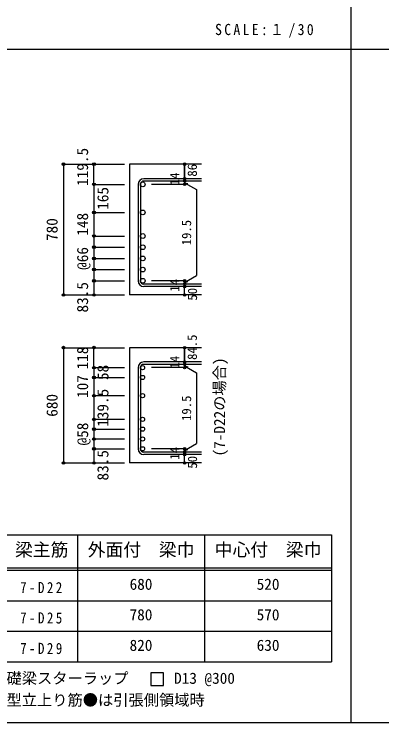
# Model space of a CAD drawing. Units: millimetres at full size, sheet at 1:30; some dimension numbers follow another scale. Extents: x -5973 to 5954, y -4195 to 4201.
# Drawn here: x -3112 to -942, y -4195 to -15 of the extents above; entities that cross this region are included whole.
import ezdxf
from ezdxf.enums import TextEntityAlignment as Align

# ---------------------------------------------------------------- set-up
doc = ezdxf.new("R2010")
doc.units = ezdxf.units.MM
doc.header["$LTSCALE"] = 30
doc.header["$PDMODE"] = 32
doc.header["$PDSIZE"] = 15
for name, color, linetype in [('0-1_躯体線', 2, 'Continuous'), ('0-5_基礎梁筋', 7, 'Continuous'), ('0-6_スタラップ筋', 7, 'Continuous'), ('0-7_文字', 4, 'Continuous'), ('0-D_寸法', 4, 'Continuous'), ('6-7_文字', 7, 'Continuous'), ('6-E_枠', 7, 'Continuous'), ('F-0_枠', 6, 'Continuous')]:
    doc.layers.add(name, color=color, linetype=linetype)
doc.styles.add('ＭＳ ゴシック', font='')
doc.styles.get('ＭＳ ゴシック').set_extended_font_data('MS Gothic')

msp = doc.modelspace()

# ---------------------------------------------------------------- linework, layer by layer
at = {"layer": '0-1_躯体線'}
for p, q in [((-2005.8, -899.89), (-2430.8, -899.89)), ((-2430.8, -899.89), (-2430.8, -1671.39)), ((-2005.8, -1671.39), (-2430.8, -1671.39)), ((-2005.8, -1982.48), (-2430.8, -1982.48)), ((-2430.8, -1982.48), (-2430.8, -2662.48)), ((-2005.8, -2662.48), (-2430.8, -2662.48))]:
    msp.add_line(p, q, dxfattribs=at)
at = {"layer": '0-5_基礎梁筋', "color": 3}
for centre, radius in [((-2352.8, -1019.09), 14), ((-2352.8, -1184.39), 14), ((-2352.8, -1323.89), 14), ((-2352.8, -1389.89), 14), ((-2352.8, -1455.89), 14), ((-2352.8, -1521.89), 14), ((-2352.8, -1587.89), 14), ((-2354.3, -2100.18), 12.5), ((-2354.3, -2158.18), 12.5), ((-2354.3, -2265.48), 12.5), ((-2354.3, -2404.98), 12.5), ((-2354.3, -2462.98), 12.5), ((-2354.3, -2520.98), 12.5), ((-2354.3, -2578.98), 12.5)]:
    msp.add_circle(centre, radius, dxfattribs=at)
at = {"layer": '0-5_基礎梁筋'}
for p in [(-2820.8, -899.89), (-2820.8, -1671.39), (-2820.8, -1982.48), (-2820.8, -2662.48)]:
    msp.add_point(p, dxfattribs=at)
at = {"layer": '0-6_スタラップ筋'}
for p, q in [((-2005.8, -985.59), (-2347.3, -985.59)), ((-2005.8, -999.59), (-2347.3, -999.59)), ((-2380.8, -1019.09), (-2380.8, -1587.89)), ((-2366.8, -1019.09), (-2366.8, -1587.89)), ((-2005.8, -1607.39), (-2347.3, -1607.39)), ((-2005.8, -1621.39), (-2347.3, -1621.39)), ((-2005.8, -2066.68), (-2347.3, -2066.68)), ((-2005.8, -2080.68), (-2347.3, -2080.68)), ((-2380.8, -2100.18), (-2380.8, -2578.98)), ((-2366.8, -2100.18), (-2366.8, -2578.98)), ((-2005.8, -2598.48), (-2347.3, -2598.48)), ((-2005.8, -2612.48), (-2347.3, -2612.48))]:
    msp.add_line(p, q, dxfattribs=at)
for centre, radius, start, end in [((-2347.3, -1019.09), 33.5, 90, 180), ((-2347.3, -1019.09), 19.5, 90, 180), ((-2347.3, -1587.89), 33.5, 180, 270), ((-2347.3, -1587.89), 19.5, 180, 270), ((-2347.3, -2100.18), 33.5, 90, 180), ((-2347.3, -2100.18), 19.5, 90, 180), ((-2347.3, -2578.98), 33.5, 180, 270), ((-2347.3, -2578.98), 19.5, 180, 270)]:
    msp.add_arc(centre, radius, start, end, dxfattribs=at)
at = {"layer": '0-D_寸法'}
for p, q in [((-2820.8, -899.89), (-2640.8, -899.89)), ((-2820.8, -899.89), (-2640.8, -899.89)), ((-2820.8, -899.89), (-2820.8, -1671.39)), ((-2640.8, -1019.09), (-2640.8, -899.89)), ((-2640.8, -899.89), (-2460.8, -899.89)), ((-2640.8, -899.89), (-2460.8, -899.89)), ((-2105.8, -999.59), (-2105.8, -985.59)), ((-2105.8, -999.59), (-2105.8, -1019.09)), ((-2640.8, -1019.09), (-2460.8, -1019.09)), ((-2105.8, -1019.09), (-2301.89, -1019.09)), ((-2105.8, -1009.34), (-2086.48, -1014.52)), ((-2105.8, -1009.34), (-2035.74, -1049.79)), ((-2035.74, -1049.79), (-2035.74, -1557.2)), ((-2640.8, -1184.39), (-2460.8, -1184.39)), ((-2640.8, -1184.39), (-2460.8, -1184.39)), ((-2640.8, -1323.89), (-2460.8, -1323.89)), ((-2640.8, -1323.89), (-2460.8, -1323.89)), ((-2640.8, -1389.89), (-2460.8, -1389.89)), ((-2640.8, -1455.89), (-2460.8, -1455.89)), ((-2640.8, -1521.89), (-2460.8, -1521.89)), ((-2640.8, -1587.89), (-2460.8, -1587.89)), ((-2105.8, -1587.89), (-2301.89, -1587.89)), ((-2105.8, -1597.64), (-2035.74, -1557.2)), ((-2105.8, -1607.39), (-2105.8, -1587.89)), ((-2105.8, -1597.64), (-2086.48, -1592.47)), ((-2105.8, -1621.39), (-2105.8, -1607.39)), ((-2105.8, -1671.39), (-2105.8, -1621.39)), ((-2820.8, -1671.39), (-2640.8, -1671.39)), ((-2640.8, -1671.39), (-2460.8, -1671.39)), ((-2820.8, -1982.48), (-2640.8, -1982.48)), ((-2820.8, -1982.48), (-2640.8, -1982.48)), ((-2820.8, -1982.48), (-2820.8, -2662.48)), ((-2640.8, -1982.48), (-2460.8, -1982.48)), ((-2640.8, -1982.48), (-2460.8, -1982.48)), ((-2640.8, -2100.18), (-2640.8, -1982.48)), ((-2105.8, -2080.68), (-2105.8, -2066.68)), ((-2105.8, -2080.68), (-2105.8, -2100.18)), ((-2640.8, -2100.18), (-2460.8, -2100.18)), ((-2640.8, -2100.18), (-2640.8, -2266.98)), ((-2105.8, -2100.18), (-2301.89, -2100.18)), ((-2105.8, -2090.43), (-2086.48, -2095.6)), ((-2105.8, -2090.43), (-2035.74, -2130.88)), ((-2035.74, -2130.88), (-2035.74, -2548.28)), ((-2640.8, -2158.18), (-2460.8, -2158.18)), ((-2640.8, -2265.48), (-2460.8, -2265.48)), ((-2640.8, -2265.48), (-2460.8, -2265.48)), ((-2640.8, -2266.98), (-2640.8, -2396.98)), ((-2640.8, -2404.98), (-2460.8, -2404.98)), ((-2640.8, -2462.98), (-2460.8, -2462.98)), ((-2640.8, -2520.98), (-2460.8, -2520.98)), ((-2105.8, -2588.73), (-2035.74, -2548.28)), ((-2640.8, -2578.98), (-2460.8, -2578.98)), ((-2105.8, -2578.98), (-2301.89, -2578.98)), ((-2105.8, -2598.48), (-2105.8, -2578.98)), ((-2105.8, -2588.73), (-2086.48, -2583.55)), ((-2105.8, -2612.48), (-2105.8, -2598.48)), ((-2105.8, -2662.48), (-2105.8, -2612.48)), ((-2820.8, -2662.48), (-2640.8, -2662.48)), ((-2640.8, -2662.48), (-2460.8, -2662.48))]:
    msp.add_line(p, q, dxfattribs=at)
for points in [[(-2105.8, -899.89), (-2105.8, -985.59), (-2105.8, -899.89)], [(-2640.8, -1019.09), (-2640.8, -1184.39), (-2640.8, -1323.89)], [(-2640.8, -1323.89), (-2640.8, -1587.89), (-2640.8, -1671.39)], [(-2105.8, -1982.48), (-2105.8, -2066.68), (-2105.8, -1982.48)], [(-2640.8, -2396.98), (-2640.8, -2578.98), (-2640.8, -2662.48)]]:
    msp.add_lwpolyline(points, dxfattribs=at)
for centre, radius in [((-2820.8, -899.89), 8), ((-2820.8, -899.89), 7.2), ((-2820.8, -899.89), 6.4), ((-2820.8, -899.89), 5.6), ((-2820.8, -899.89), 4.8), ((-2820.8, -899.89), 4), ((-2820.8, -899.89), 3.2), ((-2820.8, -899.89), 2.4), ((-2820.8, -899.89), 1.6), ((-2820.8, -899.89), 0.8), ((-2640.8, -899.89), 8), ((-2640.8, -899.89), 7.2), ((-2640.8, -899.89), 6.4), ((-2640.8, -899.89), 5.6), ((-2640.8, -899.89), 4.8), ((-2640.8, -899.89), 4), ((-2640.8, -899.89), 3.2), ((-2640.8, -899.89), 2.4), ((-2640.8, -899.89), 1.6), ((-2640.8, -899.89), 0.8), ((-2105.8, -899.89), 4), ((-2105.8, -899.89), 3.6), ((-2105.8, -899.89), 3.2), ((-2105.8, -899.89), 2.8), ((-2105.8, -899.89), 2.4), ((-2105.8, -899.89), 2), ((-2105.8, -899.89), 1.6), ((-2105.8, -899.89), 1.2), ((-2105.8, -899.89), 0.8), ((-2105.8, -899.89), 0.4), ((-2105.8, -985.59), 4), ((-2105.8, -999.59), 4), ((-2105.8, -985.59), 3.6), ((-2105.8, -999.59), 3.6), ((-2105.8, -985.59), 3.2), ((-2105.8, -999.59), 3.2), ((-2105.8, -985.59), 2.8), ((-2105.8, -999.59), 2.8), ((-2105.8, -985.59), 2.4), ((-2105.8, -999.59), 2.4), ((-2105.8, -985.59), 2), ((-2105.8, -999.59), 2), ((-2105.8, -985.59), 1.6), ((-2105.8, -999.59), 1.6), ((-2105.8, -985.59), 1.2), ((-2105.8, -999.59), 1.2), ((-2105.8, -985.59), 0.8), ((-2105.8, -999.59), 0.8), ((-2105.8, -985.59), 0.4), ((-2105.8, -999.59), 0.4), ((-2640.8, -1019.09), 8), ((-2640.8, -1019.09), 7.2), ((-2640.8, -1019.09), 6.4), ((-2640.8, -1019.09), 5.6), ((-2640.8, -1019.09), 4.8), ((-2640.8, -1019.09), 4), ((-2640.8, -1019.09), 3.2), ((-2640.8, -1019.09), 2.4), ((-2640.8, -1019.09), 1.6), ((-2640.8, -1019.09), 0.8), ((-2105.8, -1019.09), 4), ((-2105.8, -1019.09), 3.6), ((-2105.8, -1019.09), 3.2), ((-2105.8, -1019.09), 2.8), ((-2105.8, -1019.09), 2.4), ((-2105.8, -1019.09), 2), ((-2105.8, -1019.09), 1.6), ((-2105.8, -1019.09), 1.2), ((-2105.8, -1019.09), 0.8), ((-2105.8, -1019.09), 0.4), ((-2640.8, -1184.39), 8), ((-2640.8, -1184.39), 7.2), ((-2640.8, -1184.39), 6.4), ((-2640.8, -1184.39), 5.6), ((-2640.8, -1184.39), 4.8), ((-2640.8, -1184.39), 4), ((-2640.8, -1184.39), 3.2), ((-2640.8, -1184.39), 2.4), ((-2640.8, -1184.39), 1.6), ((-2640.8, -1184.39), 0.8), ((-2640.8, -1323.89), 8), ((-2640.8, -1323.89), 7.2), ((-2640.8, -1323.89), 6.4), ((-2640.8, -1323.89), 5.6), ((-2640.8, -1323.89), 4.8), ((-2640.8, -1323.89), 4), ((-2640.8, -1323.89), 3.2), ((-2640.8, -1323.89), 2.4), ((-2640.8, -1323.89), 1.6), ((-2640.8, -1323.89), 0.8), ((-2640.8, -1389.89), 8), ((-2640.8, -1389.89), 7.2), ((-2640.8, -1389.89), 6.4), ((-2640.8, -1389.89), 5.6), ((-2640.8, -1389.89), 4.8), ((-2640.8, -1389.89), 4), ((-2640.8, -1389.89), 3.2), ((-2640.8, -1389.89), 2.4), ((-2640.8, -1389.89), 1.6), ((-2640.8, -1389.89), 0.8), ((-2640.8, -1455.89), 8), ((-2640.8, -1455.89), 7.2), ((-2640.8, -1455.89), 6.4), ((-2640.8, -1455.89), 5.6), ((-2640.8, -1455.89), 4.8), ((-2640.8, -1455.89), 4), ((-2640.8, -1455.89), 3.2), ((-2640.8, -1455.89), 2.4), ((-2640.8, -1455.89), 1.6), ((-2640.8, -1455.89), 0.8), ((-2640.8, -1521.89), 8), ((-2640.8, -1521.89), 7.2), ((-2640.8, -1521.89), 6.4), ((-2640.8, -1521.89), 5.6), ((-2640.8, -1521.89), 4.8), ((-2640.8, -1521.89), 4), ((-2640.8, -1521.89), 3.2), ((-2640.8, -1521.89), 2.4), ((-2640.8, -1521.89), 1.6), ((-2640.8, -1521.89), 0.8), ((-2640.8, -1587.89), 8), ((-2640.8, -1587.89), 7.2), ((-2640.8, -1587.89), 6.4), ((-2640.8, -1587.89), 5.6), ((-2640.8, -1587.89), 4.8), ((-2640.8, -1587.89), 4), ((-2640.8, -1587.89), 3.2), ((-2640.8, -1587.89), 2.4), ((-2640.8, -1587.89), 1.6), ((-2640.8, -1587.89), 0.8), ((-2105.8, -1587.89), 4), ((-2105.8, -1587.89), 3.6), ((-2105.8, -1587.89), 3.2), ((-2105.8, -1587.89), 2.8), ((-2105.8, -1587.89), 2.4), ((-2105.8, -1587.89), 2), ((-2105.8, -1587.89), 1.6), ((-2105.8, -1587.89), 1.2), ((-2105.8, -1587.89), 0.8), ((-2105.8, -1587.89), 0.4), ((-2105.8, -1607.39), 4), ((-2105.8, -1621.39), 4), ((-2105.8, -1607.39), 3.6), ((-2105.8, -1621.39), 3.6), ((-2105.8, -1607.39), 3.2), ((-2105.8, -1621.39), 3.2), ((-2105.8, -1607.39), 2.8), ((-2105.8, -1621.39), 2.8), ((-2105.8, -1607.39), 2.4), ((-2105.8, -1621.39), 2.4), ((-2105.8, -1607.39), 2), ((-2105.8, -1621.39), 2), ((-2105.8, -1607.39), 1.6), ((-2105.8, -1621.39), 1.6), ((-2105.8, -1607.39), 1.2), ((-2105.8, -1621.39), 1.2), ((-2105.8, -1607.39), 0.8), ((-2105.8, -1621.39), 0.8), ((-2105.8, -1607.39), 0.4), ((-2105.8, -1621.39), 0.4), ((-2820.8, -1671.39), 7.2), ((-2820.8, -1671.39), 6.4), ((-2820.8, -1671.39), 5.6), ((-2820.8, -1671.39), 4.8), ((-2820.8, -1671.39), 4), ((-2820.8, -1671.39), 3.2), ((-2820.8, -1671.39), 2.4), ((-2820.8, -1671.39), 1.6), ((-2820.8, -1671.39), 0.8), ((-2640.8, -1671.39), 7.2), ((-2640.8, -1671.39), 6.4), ((-2640.8, -1671.39), 5.6), ((-2640.8, -1671.39), 4.8), ((-2640.8, -1671.39), 4), ((-2640.8, -1671.39), 3.2), ((-2640.8, -1671.39), 2.4), ((-2640.8, -1671.39), 1.6), ((-2640.8, -1671.39), 0.8), ((-2105.8, -1671.39), 4), ((-2105.8, -1671.39), 3.6), ((-2105.8, -1671.39), 3.2), ((-2105.8, -1671.39), 2.8), ((-2105.8, -1671.39), 2.4), ((-2105.8, -1671.39), 2), ((-2105.8, -1671.39), 1.6), ((-2105.8, -1671.39), 1.2), ((-2105.8, -1671.39), 0.8), ((-2105.8, -1671.39), 0.4), ((-2820.8, -1982.48), 8), ((-2820.8, -1982.48), 7.2), ((-2820.8, -1982.48), 6.4), ((-2820.8, -1982.48), 5.6), ((-2820.8, -1982.48), 4.8), ((-2820.8, -1982.48), 4), ((-2820.8, -1982.48), 3.2), ((-2820.8, -1982.48), 2.4), ((-2820.8, -1982.48), 1.6), ((-2820.8, -1982.48), 0.8), ((-2640.8, -1982.48), 8), ((-2640.8, -1982.48), 7.2), ((-2640.8, -1982.48), 6.4), ((-2640.8, -1982.48), 5.6), ((-2640.8, -1982.48), 4.8), ((-2640.8, -1982.48), 4), ((-2640.8, -1982.48), 3.2), ((-2640.8, -1982.48), 2.4), ((-2640.8, -1982.48), 1.6), ((-2640.8, -1982.48), 0.8), ((-2105.8, -1982.48), 4), ((-2105.8, -1982.48), 3.6), ((-2105.8, -1982.48), 3.2), ((-2105.8, -1982.48), 2.8), ((-2105.8, -1982.48), 2.4), ((-2105.8, -1982.48), 2), ((-2105.8, -1982.48), 1.6), ((-2105.8, -1982.48), 1.2), ((-2105.8, -1982.48), 0.8), ((-2105.8, -1982.48), 0.4), ((-2105.8, -2066.68), 4), ((-2105.8, -2080.68), 4), ((-2105.8, -2066.68), 3.6), ((-2105.8, -2080.68), 3.6), ((-2105.8, -2066.68), 3.2), ((-2105.8, -2080.68), 3.2), ((-2105.8, -2066.68), 2.8), ((-2105.8, -2080.68), 2.8), ((-2105.8, -2066.68), 2.4), ((-2105.8, -2080.68), 2.4), ((-2105.8, -2066.68), 2), ((-2105.8, -2080.68), 2), ((-2105.8, -2066.68), 1.6), ((-2105.8, -2080.68), 1.6), ((-2105.8, -2066.68), 1.2), ((-2105.8, -2080.68), 1.2), ((-2105.8, -2066.68), 0.8), ((-2105.8, -2080.68), 0.8), ((-2105.8, -2066.68), 0.4), ((-2105.8, -2080.68), 0.4), ((-2640.8, -2100.18), 8), ((-2640.8, -2100.18), 7.2), ((-2640.8, -2100.18), 6.4), ((-2640.8, -2100.18), 5.6), ((-2640.8, -2100.18), 4.8), ((-2640.8, -2100.18), 4), ((-2640.8, -2100.18), 3.2), ((-2640.8, -2100.18), 2.4), ((-2640.8, -2100.18), 1.6), ((-2640.8, -2100.18), 0.8), ((-2105.8, -2100.18), 4), ((-2105.8, -2100.18), 3.6), ((-2105.8, -2100.18), 3.2), ((-2105.8, -2100.18), 2.8), ((-2105.8, -2100.18), 2.4), ((-2105.8, -2100.18), 2), ((-2105.8, -2100.18), 1.6), ((-2105.8, -2100.18), 1.2), ((-2105.8, -2100.18), 0.8), ((-2105.8, -2100.18), 0.4), ((-2640.8, -2158.18), 8), ((-2640.8, -2158.18), 7.2), ((-2640.8, -2158.18), 6.4), ((-2640.8, -2158.18), 5.6), ((-2640.8, -2158.18), 4.8), ((-2640.8, -2158.18), 4), ((-2640.8, -2158.18), 3.2), ((-2640.8, -2158.18), 2.4), ((-2640.8, -2158.18), 1.6), ((-2640.8, -2158.18), 0.8), ((-2640.8, -2265.48), 8), ((-2640.8, -2265.48), 7.2), ((-2640.8, -2265.48), 6.4), ((-2640.8, -2265.48), 5.6), ((-2640.8, -2265.48), 4.8), ((-2640.8, -2265.48), 4), ((-2640.8, -2265.48), 3.2), ((-2640.8, -2265.48), 2.4), ((-2640.8, -2265.48), 1.6), ((-2640.8, -2265.48), 0.8), ((-2640.8, -2404.98), 8), ((-2640.8, -2404.98), 7.2), ((-2640.8, -2404.98), 6.4), ((-2640.8, -2404.98), 5.6), ((-2640.8, -2404.98), 4.8), ((-2640.8, -2404.98), 4), ((-2640.8, -2404.98), 3.2), ((-2640.8, -2404.98), 2.4), ((-2640.8, -2404.98), 1.6), ((-2640.8, -2404.98), 0.8), ((-2640.8, -2462.98), 8), ((-2640.8, -2462.98), 7.2), ((-2640.8, -2462.98), 6.4), ((-2640.8, -2462.98), 5.6), ((-2640.8, -2462.98), 4.8), ((-2640.8, -2462.98), 4), ((-2640.8, -2462.98), 3.2), ((-2640.8, -2462.98), 2.4), ((-2640.8, -2462.98), 1.6), ((-2640.8, -2462.98), 0.8), ((-2640.8, -2520.98), 8), ((-2640.8, -2520.98), 7.2), ((-2640.8, -2520.98), 6.4), ((-2640.8, -2520.98), 5.6), ((-2640.8, -2520.98), 4.8), ((-2640.8, -2520.98), 4), ((-2640.8, -2520.98), 3.2), ((-2640.8, -2520.98), 2.4), ((-2640.8, -2520.98), 1.6), ((-2640.8, -2520.98), 0.8), ((-2640.8, -2578.98), 8), ((-2640.8, -2578.98), 7.2), ((-2640.8, -2578.98), 6.4), ((-2640.8, -2578.98), 5.6), ((-2640.8, -2578.98), 4.8), ((-2640.8, -2578.98), 4), ((-2640.8, -2578.98), 3.2), ((-2640.8, -2578.98), 2.4), ((-2640.8, -2578.98), 1.6), ((-2640.8, -2578.98), 0.8), ((-2105.8, -2578.98), 4), ((-2105.8, -2578.98), 3.6), ((-2105.8, -2578.98), 3.2), ((-2105.8, -2578.98), 2.8), ((-2105.8, -2578.98), 2.4), ((-2105.8, -2578.98), 2), ((-2105.8, -2578.98), 1.6), ((-2105.8, -2578.98), 1.2), ((-2105.8, -2578.98), 0.8), ((-2105.8, -2578.98), 0.4), ((-2105.8, -2598.48), 4), ((-2105.8, -2612.48), 4), ((-2105.8, -2598.48), 3.6), ((-2105.8, -2612.48), 3.6), ((-2105.8, -2598.48), 3.2), ((-2105.8, -2612.48), 3.2), ((-2105.8, -2598.48), 2.8), ((-2105.8, -2612.48), 2.8), ((-2105.8, -2598.48), 2.4), ((-2105.8, -2612.48), 2.4), ((-2105.8, -2598.48), 2), ((-2105.8, -2612.48), 2), ((-2105.8, -2598.48), 1.6), ((-2105.8, -2612.48), 1.6), ((-2105.8, -2598.48), 1.2), ((-2105.8, -2612.48), 1.2), ((-2105.8, -2598.48), 0.8), ((-2105.8, -2612.48), 0.8), ((-2105.8, -2598.48), 0.4), ((-2105.8, -2612.48), 0.4), ((-2820.8, -2662.48), 7.2), ((-2820.8, -2662.48), 6.4), ((-2820.8, -2662.48), 5.6), ((-2820.8, -2662.48), 4.8), ((-2820.8, -2662.48), 4), ((-2820.8, -2662.48), 3.2), ((-2820.8, -2662.48), 2.4), ((-2820.8, -2662.48), 1.6), ((-2820.8, -2662.48), 0.8), ((-2640.8, -2662.48), 7.2), ((-2640.8, -2662.48), 6.4), ((-2640.8, -2662.48), 5.6), ((-2640.8, -2662.48), 4.8), ((-2640.8, -2662.48), 4), ((-2640.8, -2662.48), 3.2), ((-2640.8, -2662.48), 2.4), ((-2640.8, -2662.48), 1.6), ((-2640.8, -2662.48), 0.8), ((-2105.8, -2662.48), 4), ((-2105.8, -2662.48), 3.6), ((-2105.8, -2662.48), 3.2), ((-2105.8, -2662.48), 2.8), ((-2105.8, -2662.48), 2.4), ((-2105.8, -2662.48), 2), ((-2105.8, -2662.48), 1.6), ((-2105.8, -2662.48), 1.2), ((-2105.8, -2662.48), 0.8), ((-2105.8, -2662.48), 0.4)]:
    msp.add_circle(centre, radius, dxfattribs=at)
at = {"layer": '0-D_寸法', "color": 7}
for p in [(-2820.8, -899.89), (-2640.8, -899.89), (-2105.8, -899.89), (-2105.8, -985.59), (-2105.8, -999.59), (-2640.8, -1019.09), (-2640.8, -1019.09), (-2105.8, -1019.09), (-2640.8, -1184.39), (-2640.8, -1184.39), (-2640.8, -1323.89), (-2640.8, -1323.89), (-2640.8, -1389.89), (-2640.8, -1389.89), (-2640.8, -1389.89), (-2640.8, -1455.89), (-2640.8, -1455.89), (-2640.8, -1455.89), (-2640.8, -1521.89), (-2640.8, -1521.89), (-2640.8, -1521.89), (-2640.8, -1587.89), (-2640.8, -1587.89), (-2640.8, -1587.89), (-2105.8, -1587.89), (-2105.8, -1587.89), (-2105.8, -1607.39), (-2105.8, -1621.39), (-2820.8, -1671.39), (-2640.8, -1671.39), (-2105.8, -1671.39), (-2820.8, -1982.48), (-2640.8, -1982.48), (-2105.8, -1982.48), (-2105.8, -2066.68), (-2105.8, -2080.68), (-2640.8, -2100.18), (-2640.8, -2100.18), (-2105.8, -2100.18), (-2640.8, -2158.18), (-2640.8, -2158.18), (-2640.8, -2265.48), (-2640.8, -2265.48), (-2640.8, -2404.98), (-2640.8, -2404.98), (-2640.8, -2404.98), (-2640.8, -2462.98), (-2640.8, -2462.98), (-2640.8, -2462.98), (-2640.8, -2520.98), (-2640.8, -2520.98), (-2640.8, -2520.98), (-2640.8, -2578.98), (-2640.8, -2578.98), (-2640.8, -2578.98), (-2105.8, -2578.98), (-2105.8, -2578.98), (-2105.8, -2598.48), (-2105.8, -2612.48), (-2820.8, -2662.48), (-2640.8, -2662.48), (-2105.8, -2662.48)]:
    msp.add_point(p, dxfattribs=at)
at = {"layer": '6-7_文字'}
msp.add_lwpolyline([(-2305.23, -3975.34), (-2230.23, -3975.34), (-2230.23, -3900.34), (-2305.23, -3900.34)], close=True, dxfattribs=at)
at = {"layer": '6-E_枠', "color": 3}
for p, q in [((-3400.52, -3085.43), (-1238, -3085.43)), ((-1238, -3085.43), (-1238, -3835.43)), ((-3400.52, -3835.43), (-1238, -3835.43))]:
    msp.add_line(p, q, dxfattribs=at)
at = {"layer": '6-E_枠'}
for p, q in [((-2738, -3085.43), (-2738, -3835.43)), ((-1988, -3085.43), (-1988, -3835.43)), ((-3400.52, -3280.43), (-1238, -3280.43)), ((-3400.52, -3295.43), (-1238, -3295.43)), ((-3400.52, -3475.43), (-1238, -3475.43)), ((-3400.52, -3655.43), (-1238, -3655.43))]:
    msp.add_line(p, q, dxfattribs=at)
at = {"layer": 'F-0_枠', "color": 2}
for p, q in [((-1124.64, 4201.15), (-1124.64, -4195.24)), ((-5972.88, -222.05), (3723.6, -222.05))]:
    msp.add_line(p, q, dxfattribs=at)
at = {"layer": 'F-0_枠'}
msp.add_line((5954.1, -4195.24), (-5972.88, -4195.24), dxfattribs=at)

# ---------------------------------------------------------------- texts
at = {"layer": '0-7_文字', "color": 7, "style": 'ＭＳ ゴシック'}
msp.add_text('(7-D22の場合)', height=65.98, rotation=90, dxfattribs=at).set_placement((-1847.27, -2624.16), align=Align.BOTTOM_LEFT)
at = {"layer": '0-D_寸法', "style": 'ＭＳ ゴシック'}
for s, height, p in [('119.5', 65.98, (-2655.8, -1028.24)), ('86', 54.99, (-2016.9, -973.49)), ('14', 54.99, (-2121.03, -1024.26)), ('165', 65.98, (-2535.8, -1169.24)), ('148', 65.98, (-2655.8, -1321.64)), ('780', 65.98, (-2835.8, -1353.14)), ('19.5', 54.99, (-2050.74, -1378.49)), ('@66', 65.98, (-2655.8, -1523.39)), ('14', 54.99, (-2121.06, -1652.07)), ('83.5', 65.98, (-2655.8, -1774.89)), ('50', 54.99, (-2015.8, -1704.89)), ('84.5', 54.99, (-2016.9, -2054.57)), ('118', 65.98, (-2655.8, -2110.83)), ('14', 54.99, (-2121.03, -2105.34)), ('58', 65.98, (-2535.23, -2173.45)), ('107', 65.98, (-2655.36, -2278.7)), ('139.5', 65.98, (-2535.8, -2449.23)), ('680', 65.98, (-2835.8, -2389.98)), ('19.5', 54.99, (-2050.74, -2414.58)), ('@58', 65.98, (-2655.36, -2559.09)), ('14', 54.99, (-2121.06, -2643.15)), ('83.5', 65.98, (-2535.8, -2765.98)), ('50', 54.99, (-2015.8, -2695.98))]:
    msp.add_text(s, height=height, rotation=90, dxfattribs=at).set_placement(p, align=Align.BOTTOM_LEFT)
at = {"layer": '6-7_文字', "color": 2, "style": 'ＭＳ ゴシック'}
for s, p in [('梁主筋', (-3106.76, -3235.43)), ('外面付\u3000梁巾', (-2678, -3235.43)), ('中心付\u3000梁巾', (-1928, -3235.43))]:
    msp.add_text(s, height=76.98, dxfattribs=at).set_placement(p, align=Align.BOTTOM_LEFT)
at = {"layer": '6-7_文字', "style": 'ＭＳ ゴシック'}
for s, p in [('680', (-2430.5, -3430.43)), ('520', (-1680.5, -3430.43)), ('780', (-2430.5, -3610.43)), ('570', (-1680.5, -3610.43)), ('820', (-2430.5, -3790.43)), ('630', (-1680.5, -3790.43)), ('※ 基礎梁スターラップ      D13 @300', (-3381.96, -3985.01)), ('※ 柱型立上り筋●は引張側領域時', (-3381.96, -4113.51))]:
    msp.add_text(s, height=65.98, dxfattribs=at).set_placement(p, align=Align.BOTTOM_LEFT)
at = {"layer": '6-7_文字', "color": 2, "insert": (-1925.98, -154.55), "char_height": 65.98, "attachment_point": 7, "style": 'ＭＳ ゴシック'}
msp.add_mtext('\\T1.34;\\W0.9;SCALE:１/30', dxfattribs=at)
at = {"layer": '6-7_文字', "char_height": 65.98, "attachment_point": 7, "style": 'ＭＳ ゴシック'}
for s, insert in [('\\T1.38;\\W0.85;7-D22', (-3076.76, -3430.43)), ('\\T1.38;\\W0.85;7-D25', (-3076.76, -3610.43)), ('\\T1.38;\\W0.85;7-D29', (-3076.76, -3790.43))]:
    msp.add_mtext(s, dxfattribs=dict(at, insert=insert))

doc.saveas('drawing.dxf')
